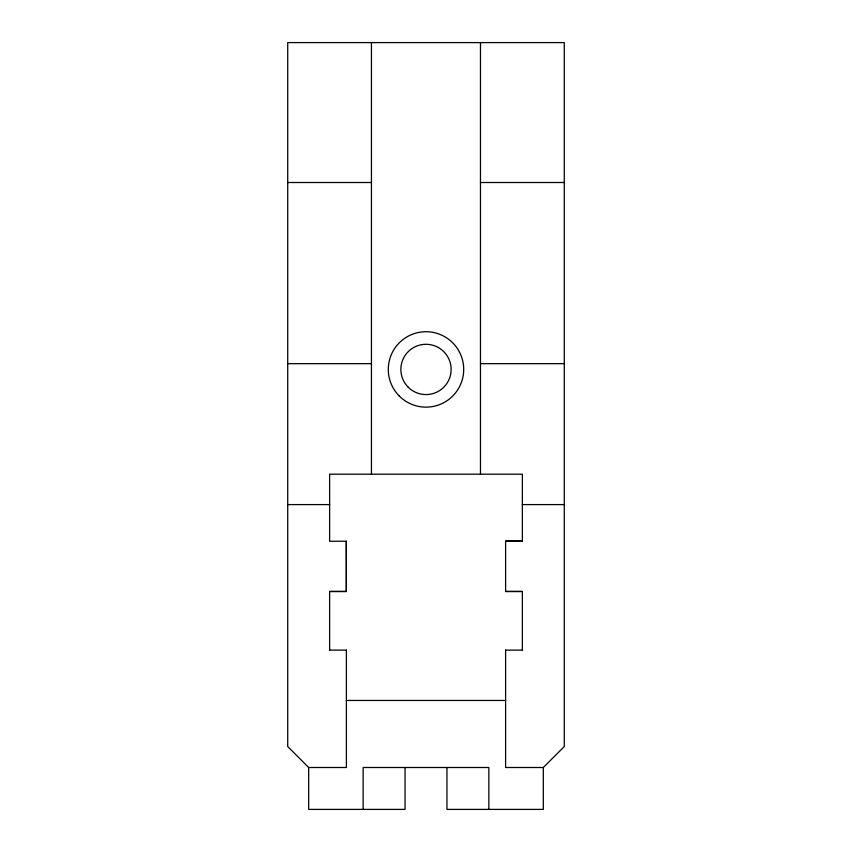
<?xml version="1.0" encoding="UTF-8"?>
<svg xmlns="http://www.w3.org/2000/svg" width="852" height="852" viewBox="0 0 852 852"><rect width="100%" height="100%" fill="white"/><g stroke="black" fill="none" stroke-linecap="round" stroke-linejoin="round"><path stroke-width="1.28" d="M446.949 767.503L446.949 809.4L543.32 809.4L543.32 767.503L564.28 746.544L564.28 42.6L287.72 42.6L287.72 746.544L308.68 767.503L308.68 809.4L405.051 809.4L405.051 767.503M505.609 541.126L522.372 541.105L505.609 541.158L505.609 591.512L522.372 591.512L522.372 650.14M287.72 182.509L371.44 182.509M480.475 182.509L564.28 182.509M287.72 363.666L371.44 363.666M480.475 363.666L564.28 363.666M287.72 504.597L329.628 504.597M522.372 504.597L564.28 504.597M329.628 650.14L329.628 591.437L346.338 591.437L346.338 541.233L329.628 541.233L329.628 474.191L522.372 474.191L522.372 541.233M505.609 591.437L522.372 591.437M329.628 591.512L346.338 591.512L346.295 541.233M329.628 650.108L346.391 650.14M505.609 650.14L522.372 650.108M346.391 700.451L505.609 700.451M308.68 767.503L346.391 767.503L346.391 650.108M543.32 767.503L505.609 767.503L505.609 650.108M488.856 809.4L488.856 767.503L363.144 767.503L363.144 809.4M480.475 42.6L480.475 474.191M371.44 42.6L371.44 474.191M399.332 396.095A37.712 37.712 0 0 0 462.423 379.193A37.712 37.712 0 0 0 416.245 333.004A37.712 37.712 0 0 0 399.332 396.095M408.225 387.213A25.145 25.145 0 0 0 450.282 375.945A25.145 25.145 0 0 0 419.493 345.145A25.145 25.145 0 0 0 408.225 387.213"/></g></svg>
